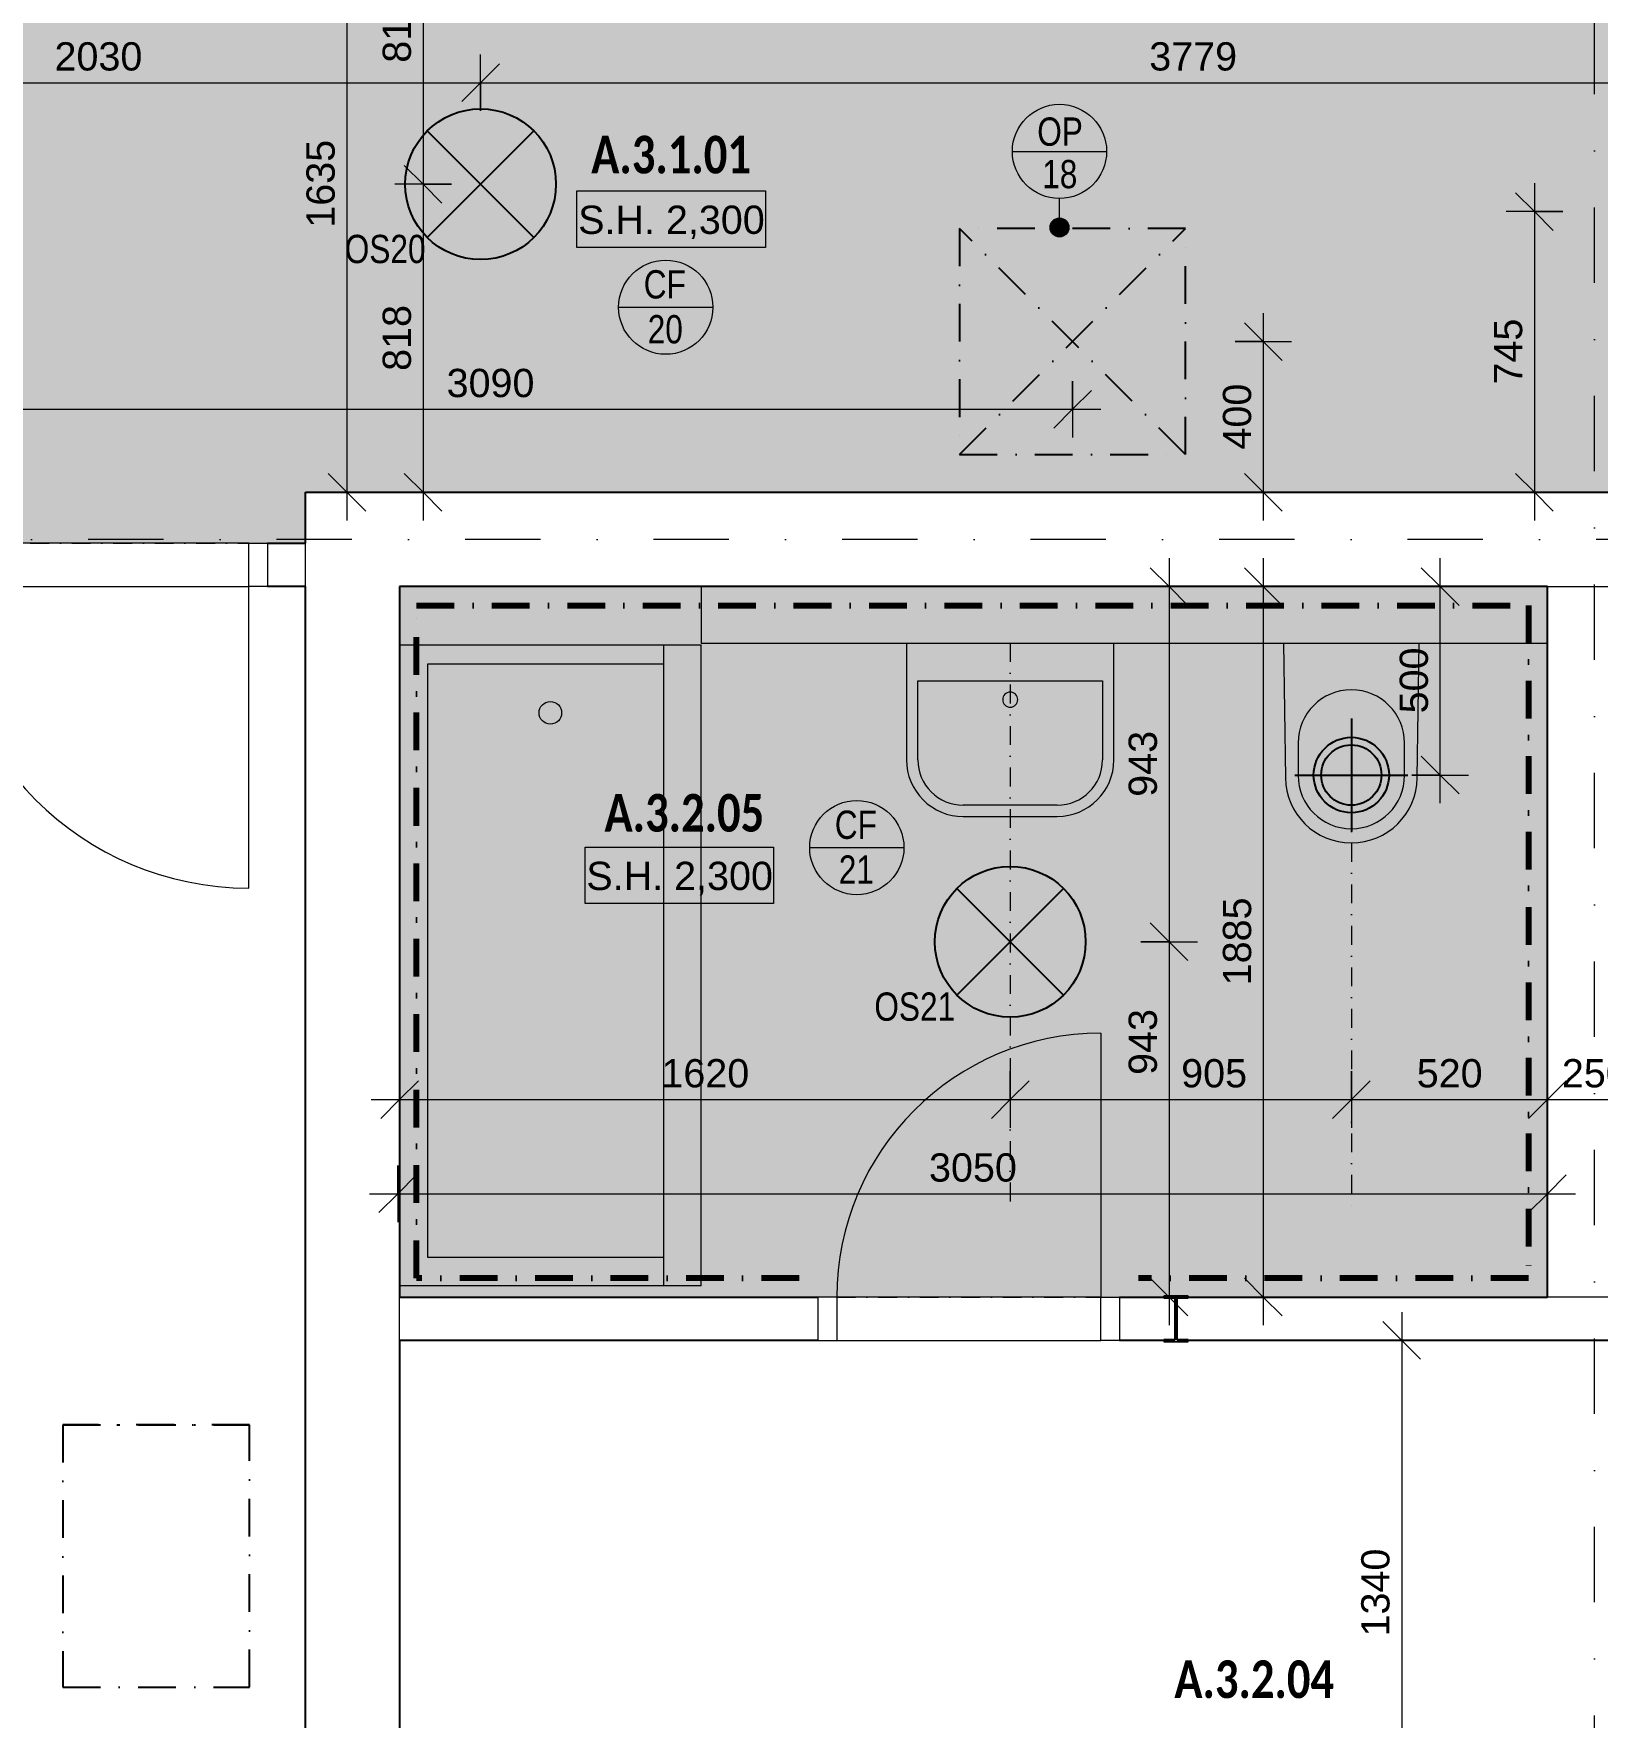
# Model space of a CAD drawing. Header units: millimetres. Extents: x -2236 to 45464, y -3604 to 14792.
# Drawn here: x 3959 to 8108, y 3725 to 8192 of the extents above; entities that cross this region are included whole.
import ezdxf

# ---------------------------------------------------------------- set-up
doc = ezdxf.new("R2010")
doc.units = ezdxf.units.MM
for name, pattern in [('ABMV_DashDot_2_2mm-S0_6mm', [110, 50, -30, 0, -30]), ('HA_DashDot_10mm-S3mm', [500, 200, -150, 0, -150]), ('HA_DashDot_2_2mm-S0_6mm', [110, 50, -30, 0, -30]), ('HA_DashDot_4mm-S1mm', [200, 100, -50, 0, -50])]:
    doc.linetypes.add(name, pattern=pattern)
for name, color, linetype, lineweight in [('-UNDERLAY_A-GENM-____-OTLN', 9, 'Continuous', 9), ('-UNDERLAY_I-WALL-____-OTLN', 9, 'Continuous', 9), ('-UNDERLAY_P-SANR-FIXT-OTLN', 9, 'Continuous', 9), ('A-____-____-DIMS', 9, 'Continuous', 5), ('A-____-____-DIMS-50', 9, 'Continuous', 5), ('A-AREA-____-IDEN', 9, 'Continuous', 9), ('A-CLNG-____-IDEN', 9, 'Continuous', 9), ('A-CLNG-____-PATT', 9, 'Continuous', 9), ('A-DETL-____-OTLN', 9, 'Continuous', 25), ('A-DOOR-____-MCUT', 9, 'HA_DashDot_2_2mm-S0_6mm', 9), ('A-DOOR-____-OTLN', 9, 'Continuous', 9), ('A-DOOR-FRAM-OTLN', 9, 'Continuous', 9), ('A-FLOR-____-OVHD', 9, 'HA_DashDot_4mm-S1mm', 25), ('A-GENM-____-IDEN', 9, 'Continuous', 9), ('A-GENM-____-OTLN', 9, 'Continuous', 9), ('A-WALL-____-MCUT', 9, 'Continuous', 9), ('E-LITE-EQPM-IDEN', 9, 'Continuous', 9), ('E-LITE-EQPM-OTLN', 9, 'Continuous', 9), ('G-____-____-DIMS', 9, 'Continuous', 5), ('I-WALL-____-MCUT', 9, 'Continuous', 25), ('M-HVAC-CDFF-OTLN', 9, 'Continuous', 9), ('S-COLS-____-MCUT', 9, 'Continuous', 25), ('S-COLS-____-OTLN', 9, 'Continuous', 9), ('S-GRID-____-OTLN', 9, 'Continuous', 5)]:
    doc.layers.add(name, color=color, linetype=linetype, lineweight=lineweight)
doc.styles.add('Arial_1', font='arial.ttf', dxfattribs={"height": 75})
doc.styles.add('Arial_2', font='arial.ttf', dxfattribs={"width": 0.8, "height": 75})
doc.styles.add('Calibri_B', font='calibrib.ttf', dxfattribs={"width": 0.8, "height": 100})
doc.dimstyles.new('Inner_Dimensions', dxfattribs={"dimscale": 304.8, "dimtxt": 76.519455, "dimasz": 0.328084, "dimexe": 0.246063, "dimexo": 0.0625, "dimgap": 0.032808, "dimtad": 1, "dimdec": 0, "dimzin": 0, "dimdsep": 46, "dimtxsty": 'Arial_1', "dimblk1": 'OBLIQUE', "dimblk2": 'OBLIQUE', "dimsah": 1, "dimcen": 0.09, "dimdle": 0.246063, "dimazin": 0, "dimtfac": 1, "dimtdec": 4, "dimtix": 1, "dimtmove": 2, "dimatfit": 3, "dimfxl": 0.246063, "dimfxlon": 1, "dimtvp": 1, "dimtolj": 1, "dimtzin": 0, "dimlwd": 9, "dimlwe": 9, "dimarcsym": 2})
doc.dimstyles.new('Inner_Dimensions_1', dxfattribs={"dimscale": 304.8, "dimtxt": 76.519455, "dimasz": 0.328084, "dimexe": 0.246063, "dimexo": 0.0625, "dimgap": 0.032808, "dimtad": 1, "dimdec": 0, "dimzin": 0, "dimdsep": 46, "dimtxsty": 'Arial_1', "dimblk1": 'OBLIQUE', "dimblk2": 'OBLIQUE', "dimsah": 1, "dimcen": 0.09, "dimdle": 0.246063, "dimazin": 0, "dimtfac": 1, "dimtdec": 4, "dimtix": 1, "dimtmove": 0, "dimatfit": 3, "dimfxl": 0.246063, "dimfxlon": 1, "dimtvp": 1, "dimtolj": 1, "dimtzin": 0, "dimlwd": 9, "dimlwe": 9, "dimarcsym": 2})

# ---------------------------------------------------------------- blocks, each defined once
blk = doc.blocks.new('ABMV_Toilet_WallHung - Default-1481197-DSP_3NP-A')
at = {"layer": '-UNDERLAY_A-GENM-____-OTLN'}
for p, q in [((-50, 432.3), (-54.6, 75)), ((-16.3, 426.2), (-16.3, 340.3)), ((266.3, 340.3), (266.3, 426.2)), ((304.6, 75), (300, 432.3))]:
    blk.add_line(p, q, dxfattribs=at)
for centre, radius, start, end in [((125, 430.1), 175, 0.7323, 179.2677), ((125, 426.2), 141.3, 0, 180), ((125, 340.3), 141.3, 180, 360)]:
    blk.add_arc(centre, radius, start, end, dxfattribs=at)
blk = doc.blocks.new('ABMV_WashBasin_Generic - 550x460-1482368-DSP_3NP-A')
at = {"layer": '-UNDERLAY_P-SANR-FIXT-OTLN', "color": 254}
for p, q in [((250, 535), (0, 535)), ((0, 505), (250, 505)), ((-150, 385), (-150, 75)), ((-120, 175), (-120, 385)), ((370, 385), (370, 175)), ((400, 75), (400, 385)), ((370, 175), (-120, 175))]:
    blk.add_line(p, q, dxfattribs=at)
for centre, radius, start, end in [((0, 385), 150, 90, 180), ((0, 385), 120, 90, 180), ((250, 385), 150, 360, 90), ((250, 385), 120, 360, 90), ((125, 225), 20, 90, 270), ((125, 225), 20, 270, 90)]:
    blk.add_arc(centre, radius, start, end, dxfattribs=at)
blk = doc.blocks.new('ABMV_Bathtub_Generic - 800x1700-V1-DSP_3NP-A')
at = {"layer": '-UNDERLAY_P-SANR-FIXT-OTLN', "color": 254}
for p, q in [((100, 1700), (800, 1700)), ((100, 1700), (800, 1700)), ((800, 1700), (800, 0)), ((800, 1700), (800, 0)), ((100, 1625), (725, 1625)), ((100, 1625), (725, 1625)), ((725, 1625), (725, 50)), ((725, 1625), (725, 50)), ((725, 50), (100, 50)), ((725, 50), (100, 50)), ((800, 0), (100, 0)), ((800, 0), (100, 0))]:
    blk.add_line(p, q, dxfattribs=at)
blk.add_circle((400, 180), 30, dxfattribs=at)
blk = doc.blocks.new('HA_DR_Single_Swing_Solid - In_BJ_800x2100-2215795-DSP_3NP-A')
at = {"layer": 'A-DOOR-____-MCUT'}
for p, q in [((-400, 57.5), (400, 57.5)), ((-400, -57.5), (400, -57.5))]:
    blk.add_line(p, q, dxfattribs=at)
at = {"layer": 'A-DOOR-____-OTLN', "lineweight": 5}
blk.add_line((400, -857.5), (400, -57.5), dxfattribs=at)
blk.add_arc((400, -57.5), 800, 180, 270, dxfattribs=at)
at = {"layer": 'A-DOOR-FRAM-OTLN'}
for p, q in [((-400, 57.5), (-450, 57.5)), ((-450, 57.5), (-450, -57.5)), ((400, 57.5), (-400, 57.5)), ((-400, 57.5), (-400, -57.5)), ((400, -57.5), (400, 57.5)), ((400, 57.5), (450, 57.5)), ((450, 57.5), (450, -57.5)), ((-450, -57.5), (-400, -57.5)), ((-400, -57.5), (400, -57.5)), ((450, -57.5), (400, -57.5))]:
    blk.add_line(p, q, dxfattribs=at)
blk = doc.blocks.new('HA_DR_Single_Swing_Solid - In_BJ_700x2100-2215784-DSP_3NP-A')
at = {"layer": 'A-DOOR-____-MCUT'}
for p, q in [((-350, 57.5), (350, 57.5)), ((-350, -57.5), (350, -57.5))]:
    blk.add_line(p, q, dxfattribs=at)
at = {"layer": 'A-DOOR-____-OTLN', "lineweight": 5}
blk.add_line((350, 757.5), (350, 57.5), dxfattribs=at)
blk.add_arc((350, 57.5), 700, 90, 180, dxfattribs=at)
at = {"layer": 'A-DOOR-FRAM-OTLN'}
for p, q in [((-400, 57.5), (-400, -57.5)), ((-350, 57.5), (-400, 57.5)), ((-350, 57.5), (-350, -57.5)), ((350, 57.5), (-350, 57.5)), ((350, -57.5), (350, 57.5)), ((350, 57.5), (400, 57.5)), ((400, 57.5), (400, -57.5)), ((-400, -57.5), (-350, -57.5)), ((-350, -57.5), (350, -57.5)), ((400, -57.5), (350, -57.5))]:
    blk.add_line(p, q, dxfattribs=at)
blk = doc.blocks.new('HA_LF_GenericSymbol - OS20_chodby-2043339-DSP_3NP-A')
at = {"layer": 'E-LITE-EQPM-OTLN', "color": 11, "lineweight": 25}
for p, q in [((141.4, 141.4), (-141.4, -141.4)), ((-141.4, 141.4), (141.4, -141.4))]:
    blk.add_line(p, q, dxfattribs=at)
blk.add_circle((0, 0), 200, dxfattribs=at)
blk = doc.blocks.new('HA_LF_GenericSymbol - OS21_KOUPELNY-2042398-DSP_3NP-A')
at = {"layer": 'E-LITE-EQPM-OTLN', "color": 11, "lineweight": 25}
for p, q in [((141.4, 141.4), (-141.4, -141.4)), ((-141.4, 141.4), (141.4, -141.4))]:
    blk.add_line(p, q, dxfattribs=at)
blk.add_circle((0, 0), 200, dxfattribs=at)
blk = doc.blocks.new('HA_GM_Tiling_LineBased - Generic Tiles-2227317-DSP_3NP-A')
at = {"layer": 'A-GENM-____-OTLN', "linetype": 'HA_DashDot_4mm-S1mm', "lineweight": 80}
blk.add_line((50, -50), (1065, -50), dxfattribs=at)
blk = doc.blocks.new('HA_GM_Tiling_LineBased - Generic Tiles-2156531-DSP_3NP-A')
at = {"layer": 'A-GENM-____-OTLN', "linetype": 'HA_DashDot_4mm-S1mm', "lineweight": 80}
blk.add_line((50, -50), (1835, -50), dxfattribs=at)
blk = doc.blocks.new('HA_GM_Tiling_LineBased - Generic Tiles-2227318-DSP_3NP-A')
at = {"layer": 'A-GENM-____-OTLN', "linetype": 'HA_DashDot_4mm-S1mm', "lineweight": 80}
blk.add_line((50, -50), (3000, -50), dxfattribs=at)
blk = doc.blocks.new('HA_GM_Tiling_LineBased - Generic Tiles-2156533-DSP_3NP-A')
at = {"layer": 'A-GENM-____-OTLN', "linetype": 'HA_DashDot_4mm-S1mm', "lineweight": 80}
blk.add_line((50, -50), (1085, -50), dxfattribs=at)
blk = doc.blocks.new('HA_sCO_I_Parallel - IPE 120-2148389-DSP_3NP-A')
at = {"layer": 'S-COLS-____-MCUT'}
for p, q in [((32, 60), (-32, 60)), ((-32, 60), (-32, 55.6)), ((-32, 55.6), (-3.15, 55.6)), ((-3.15, 55.6), (-3.15, -55.6)), ((3.15, 55.6), (32, 55.6)), ((3.15, -55.6), (3.15, 55.6)), ((32, 55.6), (32, 60)), ((-32, -55.6), (-32, -60)), ((-3.15, -55.6), (-32, -55.6)), ((-32, -60), (32, -60)), ((32, -55.6), (3.15, -55.6)), ((32, -60), (32, -55.6))]:
    blk.add_line(p, q, dxfattribs=at)
blk = doc.blocks.new('HA_VZT_GenericSymbol - Default-2029965-DSP_3NP-A')
at = {"layer": 'M-HVAC-CDFF-OTLN', "color": 92, "lineweight": 25}
for p, q in [((0, 150), (0, -150)), ((-150, 0), (150, 0))]:
    blk.add_line(p, q, dxfattribs=at)
for radius in [100, 80]:
    blk.add_circle((0, 0), radius, dxfattribs=at)
blk = doc.blocks.new('DIMBLOCK6-DSP_3NP-A')
at = {"layer": 'A-____-____-DIMS-50', "lineweight": 9}
for p, q in [((4930, 5438.9), (4930, 5288.9)), ((4930, 5363.9), (4930, 5438.9)), ((4930, 5363.9), (4980, 5413.9)), ((6550, 5438.9), (6550, 5288.9)), ((6550, 5363.9), (6550, 5438.9)), ((6550, 5363.9), (6600, 5413.9)), ((4855, 5363.9), (6550, 5363.9)), ((4930, 5363.9), (4880, 5313.9)), ((6550, 5363.9), (6500, 5313.9))]:
    blk.add_line(p, q, dxfattribs=at)
at = {"layer": 'A-____-____-DIMS-50', "color": 0, "lineweight": 9, "insert": (5624.6, 5471.3), "char_height": 75, "width": 276.883, "attachment_point": 1, "line_spacing_factor": 0.941778, "style": 'Arial_1'}
blk.add_mtext('1620', dxfattribs=at)
blk = doc.blocks.new('_Oblique')
at = {"color": 0, "linetype": 'ByBlock', "lineweight": -2}
blk.add_line((-0.5, -0.5), (0.5, 0.5), dxfattribs=at)
blk = doc.blocks.new('DIMBLOCK7-DSP_3NP-A')
at = {"layer": 'A-____-____-DIMS-50', "lineweight": 9}
for p, q in [((6550, 5438.9), (6550, 5288.9)), ((6550, 5363.9), (6550, 5438.9)), ((6550, 5363.9), (6600, 5413.9)), ((7455, 5438.9), (7455, 5288.9)), ((7455, 5363.9), (7455, 5438.9)), ((7455, 5363.9), (7505, 5413.9)), ((6550, 5363.9), (6500, 5313.9)), ((6550, 5363.9), (7455, 5363.9)), ((7455, 5363.9), (7405, 5313.9))]:
    blk.add_line(p, q, dxfattribs=at)
at = {"layer": 'A-____-____-DIMS-50', "color": 0, "lineweight": 9, "insert": (7003.6, 5471.3), "char_height": 75, "width": 207.662, "attachment_point": 1, "line_spacing_factor": 0.941778, "style": 'Arial_1'}
blk.add_mtext('905', dxfattribs=at)
blk = doc.blocks.new('DIMBLOCK8-DSP_3NP-A')
at = {"layer": 'A-____-____-DIMS-50', "lineweight": 9}
for p, q in [((7455, 5438.9), (7455, 5288.9)), ((7455, 5363.9), (7455, 5438.9)), ((7455, 5363.9), (7505, 5413.9)), ((7975, 5438.9), (7975, 5288.9)), ((7975, 5363.9), (7975, 5438.9)), ((7975, 5363.9), (8025, 5413.9)), ((7455, 5363.9), (7405, 5313.9)), ((7455, 5363.9), (7975, 5363.9)), ((7975, 5363.9), (7925, 5313.9))]:
    blk.add_line(p, q, dxfattribs=at)
at = {"layer": 'A-____-____-DIMS-50', "color": 0, "lineweight": 9, "insert": (7628.5, 5471.3), "char_height": 75, "width": 207.662, "attachment_point": 1, "line_spacing_factor": 0.941778, "style": 'Arial_1'}
blk.add_mtext('520', dxfattribs=at)
blk = doc.blocks.new('DIMBLOCK9-DSP_3NP-A')
at = {"layer": 'A-____-____-DIMS-50', "lineweight": 9}
for p, q in [((7975, 5438.9), (7975, 5288.9)), ((7975, 5363.9), (7975, 5438.9)), ((7975, 5363.9), (8025, 5413.9)), ((8225, 5438.9), (8225, 5288.9)), ((8225, 5363.9), (8225, 5438.9)), ((8225, 5363.9), (8275, 5413.9)), ((7975, 5363.9), (7925, 5313.9)), ((7975, 5363.9), (8225, 5363.9)), ((8225, 5363.9), (8175, 5313.9))]:
    blk.add_line(p, q, dxfattribs=at)
at = {"layer": 'A-____-____-DIMS-50', "color": 0, "lineweight": 9, "insert": (8013.5, 5471.3), "char_height": 75, "width": 207.662, "attachment_point": 1, "line_spacing_factor": 0.941778, "style": 'Arial_1'}
blk.add_mtext('250', dxfattribs=at)
blk = doc.blocks.new('DIMBLOCK16-DSP_3NP-A')
at = {"layer": 'A-____-____-DIMS-50', "lineweight": 9}
for p, q in [((6971.5, 6800), (6971.5, 5782.5)), ((6971.5, 6725), (6921.5, 6775)), ((7046.5, 6725), (6896.5, 6725)), ((6971.5, 6725), (7021.5, 6675)), ((6971.5, 6725), (7046.5, 6725)), ((6971.5, 5782.5), (6921.5, 5832.5)), ((6896.5, 5782.5), (7046.5, 5782.5)), ((6971.5, 5782.5), (6896.5, 5782.5)), ((6971.5, 5782.5), (7021.5, 5732.5))]:
    blk.add_line(p, q, dxfattribs=at)
at = {"layer": 'A-____-____-DIMS-50', "color": 0, "lineweight": 9, "insert": (6864.2, 6167.2), "char_height": 75, "width": 207.662, "attachment_point": 1, "rotation": 90, "line_spacing_factor": 0.941778, "style": 'Arial_1'}
blk.add_mtext('943', dxfattribs=at)
blk = doc.blocks.new('DIMBLOCK17-DSP_3NP-A')
at = {"layer": 'A-____-____-DIMS-50', "lineweight": 9}
for p, q in [((6971.5, 5782.5), (6921.5, 5832.5)), ((6896.5, 5782.5), (7046.5, 5782.5)), ((6971.5, 5782.5), (6896.5, 5782.5)), ((6971.5, 5782.5), (6971.5, 4765)), ((6971.5, 5782.5), (7021.5, 5732.5)), ((6971.5, 4840), (6921.5, 4890)), ((7046.5, 4840), (6896.5, 4840)), ((6971.5, 4840), (7021.5, 4790)), ((6971.5, 4840), (7046.5, 4840))]:
    blk.add_line(p, q, dxfattribs=at)
at = {"layer": 'A-____-____-DIMS-50', "color": 0, "lineweight": 9, "insert": (6864.2, 5429.3), "char_height": 75, "width": 207.662, "attachment_point": 1, "rotation": 90, "line_spacing_factor": 0.941778, "style": 'Arial_1'}
blk.add_mtext('943', dxfattribs=at)
blk = doc.blocks.new('HA_Tag_Ceiling - Group _ Type Mark-1591810-DSP_3NP-A')
at = {"layer": 'A-CLNG-____-IDEN'}
blk.add_line((-2.5, 0), (2.5, 0), dxfattribs=at)
blk.add_circle((0, 0), 2.5, dxfattribs=at)
blk = doc.blocks.new('DIMBLOCK43-DSP_3NP-A')
at = {"layer": 'A-____-____-DIMS-50', "lineweight": 9}
for p, q in [((3115, 8136.7), (3115, 7986.7)), ((3115, 8061.7), (3115, 8136.7)), ((5145, 7986.7), (5145, 8136.7)), ((3115, 8061.7), (3165, 8111.7)), ((5145, 8061.7), (5195, 8111.7)), ((3040, 8061.7), (5145, 8061.7)), ((3115, 8061.7), (3065, 8011.7)), ((5145, 8061.7), (5095, 8011.7)), ((5145, 8061.7), (5145, 7986.7))]:
    blk.add_line(p, q, dxfattribs=at)
at = {"layer": 'A-____-____-DIMS-50', "color": 0, "lineweight": 9, "insert": (4014.6, 8169.1), "char_height": 75, "width": 276.883, "attachment_point": 1, "line_spacing_factor": 0.941778, "style": 'Arial_1'}
blk.add_mtext('2030', dxfattribs=at)
blk = doc.blocks.new('DIMBLOCK44-DSP_3NP-A')
at = {"layer": 'A-____-____-DIMS-50', "lineweight": 9}
for p, q in [((5145, 7986.7), (5145, 8136.7)), ((8923.6, 7986.7), (8923.6, 8136.7)), ((5145, 8061.7), (5195, 8111.7)), ((8923.6, 8061.7), (8973.6, 8111.7)), ((5145, 8061.7), (5095, 8011.7)), ((5145, 8061.7), (8923.6, 8061.7)), ((5145, 8061.7), (5145, 7986.7)), ((8923.6, 8061.7), (8873.6, 8011.7)), ((8923.6, 8061.7), (8923.6, 7986.7))]:
    blk.add_line(p, q, dxfattribs=at)
at = {"layer": 'A-____-____-DIMS-50', "color": 0, "lineweight": 9, "insert": (6918.9, 8169.1), "char_height": 75, "width": 276.883, "attachment_point": 1, "line_spacing_factor": 0.941778, "style": 'Arial_1'}
blk.add_mtext('3779', dxfattribs=at)
blk = doc.blocks.new('DIMBLOCK76-DSP_3NP-A')
at = {"layer": 'A-____-____-DIMS-50', "lineweight": 9}
for p, q in [((7588.6, 4800), (7588.6, 3385)), ((7588.6, 4725), (7538.6, 4775)), ((7663.6, 4725), (7513.6, 4725)), ((7588.6, 4725), (7638.6, 4675)), ((7588.6, 4725), (7663.6, 4725)), ((7588.6, 3385), (7538.6, 3435)), ((7513.6, 3385), (7663.6, 3385)), ((7588.6, 3385), (7513.6, 3385)), ((7588.6, 3385), (7638.6, 3335))]:
    blk.add_line(p, q, dxfattribs=at)
at = {"layer": 'A-____-____-DIMS-50', "color": 0, "lineweight": 9, "insert": (7481.2, 3939.6), "char_height": 75, "width": 276.883, "attachment_point": 1, "rotation": 90, "line_spacing_factor": 0.941778, "style": 'Arial_1'}
blk.add_mtext('1340', dxfattribs=at)
blk = doc.blocks.new('Spot Elevations - Generic-448778-DSP_3NP-A')
at = {"layer": 'G-____-____-DIMS', "lineweight": 9}
for p, q in [((-5, 0), (-5, 3)), ((-5, 3), (5, 3)), ((5, 3), (5, 0)), ((5, 0), (-5, 0))]:
    blk.add_line(p, q, dxfattribs=at)
blk = doc.blocks.new('DIMBLOCK84-DSP_3NP-A')
at = {"layer": 'A-____-____-DIMS-50', "lineweight": 9}
for p, q in [((7940.7, 7795), (7940.7, 6900)), ((7940.7, 7720), (7890.7, 7770)), ((8015.7, 7720), (7865.7, 7720)), ((7940.7, 7720), (7990.7, 7670)), ((7940.7, 7720), (8015.7, 7720)), ((7940.7, 6975), (7890.7, 7025)), ((8015.7, 6975), (7865.7, 6975)), ((7940.7, 6975), (7990.7, 6925)), ((7940.7, 6975), (8015.7, 6975))]:
    blk.add_line(p, q, dxfattribs=at)
at = {"layer": 'A-____-____-DIMS-50', "color": 0, "lineweight": 9, "insert": (7833.3, 7261), "char_height": 75, "width": 207.662, "attachment_point": 1, "rotation": 90, "line_spacing_factor": 0.941778, "style": 'Arial_1'}
blk.add_mtext('745', dxfattribs=at)
blk = doc.blocks.new('DIMBLOCK100-DSP_3NP-A')
at = {"layer": 'A-____-____-DIMS-50', "lineweight": 9}
for p, q in [((7221.5, 7375), (7171.5, 7425)), ((7221.5, 7450), (7221.5, 6900)), ((7146.5, 7375), (7296.5, 7375)), ((7221.5, 7375), (7146.5, 7375)), ((7221.5, 7375), (7271.5, 7325)), ((7221.5, 6975), (7171.5, 7025)), ((7296.5, 6975), (7146.5, 6975)), ((7221.5, 6975), (7271.5, 6925)), ((7221.5, 6975), (7296.5, 6975))]:
    blk.add_line(p, q, dxfattribs=at)
at = {"layer": 'A-____-____-DIMS-50', "color": 0, "lineweight": 9, "insert": (7114.2, 7088.5), "char_height": 75, "width": 207.662, "attachment_point": 1, "rotation": 90, "line_spacing_factor": 0.941778, "style": 'Arial_1'}
blk.add_mtext('400', dxfattribs=at)
blk = doc.blocks.new('DIMBLOCK101-DSP_3NP-A')
at = {"layer": 'A-____-____-DIMS-50', "lineweight": 9}
for p, q in [((3625, 7270.2), (3625, 7120.2)), ((3625, 7195.2), (3625, 7270.2)), ((3625, 7195.2), (3675, 7245.2)), ((6715.4, 7270.2), (6715.4, 7120.2)), ((6715.4, 7195.2), (6715.4, 7270.2)), ((6715.4, 7195.2), (6765.4, 7245.2)), ((3550, 7195.2), (6790.4, 7195.2)), ((3625, 7195.2), (3575, 7145.2)), ((6715.4, 7195.2), (6665.4, 7145.2))]:
    blk.add_line(p, q, dxfattribs=at)
at = {"layer": 'A-____-____-DIMS-50', "color": 0, "lineweight": 9, "insert": (5054.8, 7302.6), "char_height": 75, "width": 276.883, "attachment_point": 1, "line_spacing_factor": 0.941778, "style": 'Arial_1'}
blk.add_mtext('3090', dxfattribs=at)
blk = doc.blocks.new('HA_TAG_GM_Products - Generic-588599-DSP_3NP-A')
at = {"layer": 'A-GENM-____-IDEN'}
blk.add_line((-2.5, 0), (2.5, 0), dxfattribs=at)
blk.add_circle((0, 0), 2.5, dxfattribs=at)
blk = doc.blocks.new('DIMBLOCK107-DSP_3NP-A')
at = {"layer": 'A-____-____-DIMS-50', "lineweight": 9}
for p, q in [((4992.5, 8685), (4992.5, 7792.5)), ((4992.5, 8610), (4942.5, 8660)), ((5067.5, 8610), (4917.5, 8610)), ((4992.5, 8610), (5042.5, 8560)), ((4992.5, 8610), (5067.5, 8610)), ((4992.5, 7792.5), (4942.5, 7842.5)), ((5067.5, 7792.5), (4917.5, 7792.5)), ((4992.5, 7792.5), (5042.5, 7742.5)), ((4992.5, 7792.5), (5067.5, 7792.5))]:
    blk.add_line(p, q, dxfattribs=at)
at = {"layer": 'A-____-____-DIMS-50', "color": 0, "lineweight": 9, "insert": (4885.1, 8114.7), "char_height": 75, "width": 207.662, "attachment_point": 1, "rotation": 90, "line_spacing_factor": 0.941778, "style": 'Arial_1'}
blk.add_mtext('818', dxfattribs=at)
blk = doc.blocks.new('DIMBLOCK108-DSP_3NP-A')
at = {"layer": 'A-____-____-DIMS-50', "lineweight": 9}
for p, q in [((4992.5, 7792.5), (4942.5, 7842.5)), ((5067.5, 7792.5), (4917.5, 7792.5)), ((4992.5, 7792.5), (4992.5, 6900)), ((4992.5, 7792.5), (5042.5, 7742.5)), ((4992.5, 7792.5), (5067.5, 7792.5)), ((4992.5, 6975), (4942.5, 7025)), ((5067.5, 6975), (4917.5, 6975)), ((4992.5, 6975), (5042.5, 6925)), ((4992.5, 6975), (5067.5, 6975))]:
    blk.add_line(p, q, dxfattribs=at)
at = {"layer": 'A-____-____-DIMS-50', "color": 0, "lineweight": 9, "insert": (4885.1, 7297.2), "char_height": 75, "width": 207.662, "attachment_point": 1, "rotation": 90, "line_spacing_factor": 0.941778, "style": 'Arial_1'}
blk.add_mtext('818', dxfattribs=at)
blk = doc.blocks.new('DIMBLOCK109-DSP_3NP-A')
at = {"layer": 'A-____-____-DIMS-50', "lineweight": 9}
for p, q in [((7690.7, 6150), (7690.7, 6800)), ((7690.7, 6725), (7640.7, 6775)), ((7615.7, 6725), (7765.7, 6725)), ((7690.7, 6725), (7615.7, 6725)), ((7690.7, 6725), (7740.7, 6675)), ((7690.7, 6225), (7640.7, 6275)), ((7615.7, 6225), (7765.7, 6225)), ((7690.7, 6225), (7615.7, 6225)), ((7690.7, 6225), (7740.7, 6175))]:
    blk.add_line(p, q, dxfattribs=at)
at = {"layer": 'A-____-____-DIMS-50', "color": 0, "lineweight": 9, "insert": (7583.3, 6388.5), "char_height": 75, "width": 207.662, "attachment_point": 1, "rotation": 90, "line_spacing_factor": 0.941778, "style": 'Arial_1'}
blk.add_mtext('500', dxfattribs=at)
blk = doc.blocks.new('DIMBLOCK130-DSP_3NP-A')
at = {"layer": 'A-____-____-DIMS-50', "lineweight": 9}
for p, q in [((4790.3, 8685), (4790.3, 6900)), ((4790.3, 8610), (4740.3, 8660)), ((4865.3, 8610), (4715.3, 8610)), ((4790.3, 8610), (4840.3, 8560)), ((4790.3, 8610), (4865.3, 8610)), ((4790.3, 6975), (4740.3, 7025)), ((4865.3, 6975), (4715.3, 6975)), ((4790.3, 6975), (4840.3, 6925)), ((4790.3, 6975), (4865.3, 6975))]:
    blk.add_line(p, q, dxfattribs=at)
at = {"layer": 'A-____-____-DIMS-50', "color": 0, "lineweight": 9, "insert": (4682.9, 7677.1), "char_height": 75, "width": 276.883, "attachment_point": 1, "rotation": 90, "line_spacing_factor": 0.941778, "style": 'Arial_1'}
blk.add_mtext('1635', dxfattribs=at)
blk = doc.blocks.new('DIMBLOCK143-DSP_3NP-A')
at = {"layer": 'A-____-____-DIMS-50', "lineweight": 9}
for p, q in [((4925, 5188.9), (4925, 5038.9)), ((4925, 5113.9), (4925, 5188.9)), ((7975, 5188.9), (7975, 5038.9)), ((7975, 5113.9), (7975, 5188.9)), ((4925, 5113.9), (4975, 5163.9)), ((7975, 5113.9), (8025, 5163.9)), ((4850, 5113.9), (8050, 5113.9)), ((4925, 5113.9), (4875, 5063.9)), ((7975, 5113.9), (7925, 5063.9))]:
    blk.add_line(p, q, dxfattribs=at)
at = {"layer": 'A-____-____-DIMS-50', "color": 0, "lineweight": 9, "insert": (6334.6, 5221.3), "char_height": 75, "width": 276.883, "attachment_point": 1, "line_spacing_factor": 0.941778, "style": 'Arial_1'}
blk.add_mtext('3050', dxfattribs=at)
blk = doc.blocks.new('DIMBLOCK144-DSP_3NP-A')
at = {"layer": 'A-____-____-DIMS-50', "lineweight": 9}
for p, q in [((7221.5, 6800), (7221.5, 4765)), ((7221.5, 6725), (7171.5, 6775)), ((7296.5, 6725), (7146.5, 6725)), ((7221.5, 6725), (7271.5, 6675)), ((7221.5, 6725), (7296.5, 6725)), ((7221.5, 4840), (7171.5, 4890)), ((7296.5, 4840), (7146.5, 4840)), ((7221.5, 4840), (7271.5, 4790)), ((7221.5, 4840), (7296.5, 4840))]:
    blk.add_line(p, q, dxfattribs=at)
at = {"layer": 'A-____-____-DIMS-50', "color": 0, "lineweight": 9, "insert": (7114.2, 5667.1), "char_height": 75, "width": 276.883, "attachment_point": 1, "rotation": 90, "line_spacing_factor": 0.941778, "style": 'Arial_1'}
blk.add_mtext('1885', dxfattribs=at)

msp = doc.modelspace()

# ---------------------------------------------------------------- hatches: boundary and pattern name
at = {"layer": 'A-CLNG-____-PATT', "lineweight": 5}
h = msp.add_hatch(color=256, dxfattribs=at)
h.paths.add_polyline_path([(4530, 6840), (4680, 6840), (4680, 6975), (10690.5, 6975), (10690.5, 8610), (7147, 8610), (7147, 8607.5), (7083, 8607.5), (7083, 8610), (3115, 8610), (3115, 7725), (3625, 7725), (3625, 6840), (3730, 6840)])
h.paths.add_polyline_path([(9600.5, 7772.5), (9595.3, 7773.2), (9590.5, 7775.2), (9586.3, 7778.4), (9583.1, 7782.5), (9581.1, 7787.3), (9580.5, 7792.5), (9581.1, 7797.7), (9583.1, 7802.5), (9586.3, 7806.6), (9590.5, 7809.8), (9595.3, 7811.8), (9600.5, 7812.5), (9605.6, 7811.8), (9610.5, 7809.8), (9614.6, 7806.6), (9617.8, 7802.5), (9619.8, 7797.7), (9620.5, 7792.5), (9619.8, 7787.3), (9617.8, 7782.5), (9614.6, 7778.4), (9610.5, 7775.2), (9605.6, 7773.2)])
msp.add_hatch(color=256, dxfattribs=at).paths.add_polyline_path([(5258.4, 4840), (6958, 4840), (6958, 4842.5), (7022, 4842.5), (7022, 4840), (7975, 4840), (7975, 6725), (4930, 6725), (4930, 4840)])
at = {"layer": 'A-GENM-____-IDEN'}
h = msp.add_hatch(color=256, dxfattribs=at)
edge = h.paths.add_edge_path()
edge.add_arc((6680.7, 7677.7), 25, 0, 360)

# ---------------------------------------------------------------- linework, layer by layer
at = {"layer": '-UNDERLAY_I-WALL-____-OTLN'}
for p, q in [((5730, 6725), (5730, 6575)), ((5630, 6570), (5630, 4870)), ((5630, 6570), (5730, 6570)), ((5730, 6575), (7975, 6575)), ((5730, 4870), (5730, 6570)), ((5730, 4870), (5630, 4870))]:
    msp.add_line(p, q, dxfattribs=at)
at = {"layer": 'A-DETL-____-OTLN', "linetype": 'ABMV_DashDot_2_2mm-S0_6mm', "lineweight": 5}
for p, q in [((6550, 6575), (6550, 5075)), ((7455, 6375), (7455, 5075))]:
    msp.add_line(p, q, dxfattribs=at)
at = {"layer": 'A-FLOR-____-OVHD'}
for p, q in [((7015.4, 7675), (6415.4, 7675)), ((6415.4, 7675), (6415.4, 7075)), ((7015.4, 7075), (6415.4, 7675)), ((6415.4, 7075), (7015.4, 7675)), ((7015.4, 7075), (7015.4, 7675)), ((6415.4, 7075), (7015.4, 7075)), ((4531.7, 4501.2), (4036.3, 4501.2)), ((4036.3, 4501.2), (4036.3, 3804.8)), ((4036.3, 4501.2), (4531.7, 4501.2)), ((4531.7, 3804.8), (4531.7, 4501.2)), ((4036.3, 3804.8), (4531.7, 3804.8))]:
    msp.add_line(p, q, dxfattribs=at)
at = {"layer": 'A-GENM-____-IDEN'}
msp.add_line((6680.7, 7677.7), (6680.7, 7754.4), dxfattribs=at)
msp.add_circle((6680.7, 7677.7), 25, dxfattribs=at)
at = {"layer": 'A-WALL-____-MCUT'}
for p, q in [((4680, 6725), (4680, 6840)), ((7975, 6725), (8225, 6725)), ((4930, 4725), (4930, 4840)), ((8325, 4840), (7975, 4840))]:
    msp.add_line(p, q, dxfattribs=at)
at = {"layer": 'I-WALL-____-MCUT'}
for p, q in [((4680, 6840), (4680, 6975)), ((4680, 6975), (10690.5, 6975)), ((4580, 6840), (4680, 6840)), ((4680, 6725), (4580, 6725)), ((4680, 2045), (4680, 6725)), ((7975, 6725), (4930, 6725)), ((4930, 6725), (4930, 4840)), ((7975, 4840), (7975, 6725)), ((4930, 4840), (6040, 4840)), ((6840, 4840), (6958, 4840)), ((7022, 4840), (7975, 4840)), ((4930, 4725), (4930, 2045)), ((6040, 4725), (4930, 4725)), ((6958, 4725), (6840, 4725)), ((8958, 4725), (7022, 4725))]:
    msp.add_line(p, q, dxfattribs=at)
at = {"layer": 'S-GRID-____-OTLN', "linetype": 'HA_DashDot_10mm-S3mm', "lineweight": 9}
for p, q in [((8100, -1971.1), (8100, 13159.9)), ((24807.7, 6850), (-547.2, 6850))]:
    msp.add_line(p, q, dxfattribs=at)

# ---------------------------------------------------------------- block references
at = {"layer": '-UNDERLAY_P-SANR-FIXT-OTLN', "color": 254, "rotation": 180}
for name, p in [('ABMV_Bathtub_Generic - 800x1700-V1-DSP_3NP-A', (5730, 6570)), ('ABMV_WashBasin_Generic - 550x460-1482368-DSP_3NP-A', (6675, 6650))]:
    msp.add_blockref(name, p, dxfattribs=at)
at = {"layer": '-UNDERLAY_P-SANR-FIXT-OTLN', "color": 253, "rotation": 180}
msp.add_blockref('ABMV_Toilet_WallHung - Default-1481197-DSP_3NP-A', (7580, 6650), dxfattribs=at)
at = {"layer": 'A-CLNG-____-IDEN', "xscale": 49.99999999999998, "yscale": 49.99999999999998, "zscale": 49.99999999999998}
for p in [(5636.2, 7466.1), (6143, 6032.5)]:
    msp.add_blockref('HA_Tag_Ceiling - Group _ Type Mark-1591810-DSP_3NP-A', p, dxfattribs=at)
at = {"layer": 'A-DOOR-____-OTLN'}
for name, p in [('HA_DR_Single_Swing_Solid - In_BJ_800x2100-2215795-DSP_3NP-A', (4130, 6782.5)), ('HA_DR_Single_Swing_Solid - In_BJ_700x2100-2215784-DSP_3NP-A', (6440, 4782.5))]:
    msp.add_blockref(name, p, dxfattribs=at)
at = {"layer": 'A-GENM-____-IDEN', "xscale": 49.99999999999998, "yscale": 49.99999999999998, "zscale": 49.99999999999998}
msp.add_blockref('HA_TAG_GM_Products - Generic-588599-DSP_3NP-A', (6680.7, 7879.4), dxfattribs=at)
at = {"layer": 'A-GENM-____-OTLN', "linetype": 'HA_DashDot_4mm-S1mm', "lineweight": 80}
for name, p, rotation in [('HA_GM_Tiling_LineBased - Generic Tiles-2156531-DSP_3NP-A', (4925, 4840), 89.99999999999991), ('HA_GM_Tiling_LineBased - Generic Tiles-2156531-DSP_3NP-A', (7975, 6725), 269.9999999999999), ('HA_GM_Tiling_LineBased - Generic Tiles-2227317-DSP_3NP-A', (6040, 4840), 180), ('HA_GM_Tiling_LineBased - Generic Tiles-2156533-DSP_3NP-A', (7975, 4840), 180)]:
    msp.add_blockref(name, p, dxfattribs=dict(at, rotation=rotation))
msp.add_blockref('HA_GM_Tiling_LineBased - Generic Tiles-2227318-DSP_3NP-A', (4925, 6725), dxfattribs=at)
at = {"layer": 'E-LITE-EQPM-OTLN', "color": 11, "lineweight": 25}
for name, p in [('HA_LF_GenericSymbol - OS20_chodby-2043339-DSP_3NP-A', (5145, 7792.5)), ('HA_LF_GenericSymbol - OS21_KOUPELNY-2042398-DSP_3NP-A', (6550, 5782.5))]:
    msp.add_blockref(name, p, dxfattribs=at)
at = {"layer": 'G-____-____-DIMS', "lineweight": 9, "xscale": 49.99999999999998, "yscale": 49.99999999999998, "zscale": 49.99999999999998}
for p in [(5650.5, 7624.7), (5672.2, 5884)]:
    msp.add_blockref('Spot Elevations - Generic-448778-DSP_3NP-A', p, dxfattribs=at)
at = {"layer": 'M-HVAC-CDFF-OTLN', "color": 92, "lineweight": 25}
msp.add_blockref('HA_VZT_GenericSymbol - Default-2029965-DSP_3NP-A', (7455, 6225), dxfattribs=at)
at = {"layer": 'S-COLS-____-OTLN', "rotation": 180}
msp.add_blockref('HA_sCO_I_Parallel - IPE 120-2148389-DSP_3NP-A', (6990, 4782.5), dxfattribs=at)

# ---------------------------------------------------------------- texts
at = {"layer": 'A-AREA-____-IDEN', "lineweight": 5, "char_height": 100, "width": 525.907, "attachment_point": 1, "style": 'Calibri_B'}
for s, insert in [('A.3.1.01', (5438.4, 7921)), ('A.3.2.05', (5473.6, 6174.7)), ('A.3.2.04', (6985.4, 3876.1))]:
    msp.add_mtext(s, dxfattribs=dict(at, insert=insert))
at = {"layer": 'A-CLNG-____-IDEN', "lineweight": 5, "char_height": 75, "attachment_point": 1, "style": 'Arial_2'}
for s, insert, width in [('CF', (5577.7, 7564.3), 137.89), ('20', (5588.3, 7445.2), 115.443), ('CF', (6084.6, 6130.6), 137.89), ('21', (6095.2, 6011.6), 115.443)]:
    msp.add_mtext(s, dxfattribs=dict(at, insert=insert, width=width))
at = {"layer": 'A-GENM-____-IDEN', "lineweight": 5, "char_height": 75, "attachment_point": 1, "style": 'Arial_2'}
for s, insert, width in [('OP', (6621.7, 7969.5), 147.51), ('18', (6634.9, 7856.8), 115.443)]:
    msp.add_mtext(s, dxfattribs=dict(at, insert=insert, width=width))
at = {"layer": 'E-LITE-EQPM-IDEN', "lineweight": 5, "char_height": 75, "width": 262.953, "attachment_point": 1, "style": 'Arial_2'}
for s, insert in [('OS20', (4784.6, 7658.1)), ('OS21', (6189.6, 5648.1))]:
    msp.add_mtext(s, dxfattribs=dict(at, insert=insert))
at = {"layer": 'G-____-____-DIMS', "lineweight": 9, "char_height": 75, "width": 592.246, "attachment_point": 1, "line_spacing_factor": 0.941778, "style": 'Arial_1'}
for insert in [(5403.8, 7735.6), (5425.5, 5994.9)]:
    msp.add_mtext('S.H. 2,300', dxfattribs=dict(at, insert=insert))

# ---------------------------------------------------------------- dimensions: what is measured, and where the dimension line sits
at = {"layer": 'A-____-____-DIMS', "lineweight": 9}
for base, p1, p2, override, picture, middle in [((4790.3, 6975), (4865.3, 8610), (4865.3, 6975), {"dimpost": '<>', "dimfxl": 1635}, 'DIMBLOCK130-DSP_3NP-A', (4741.9, 7792.5)), ((4992.4863123, 7792.5), (5067.4863123, 8610), (5067.4863123, 7792.5), {"dimpost": '<>', "dimfxl": 817.5}, 'DIMBLOCK107-DSP_3NP-A', (4944.193338, 8201.25)), ((4992.4863123, 6975), (5067.4863123, 7792.5), (5067.4863123, 6975), {"dimpost": '<>', "dimfxl": 817.5}, 'DIMBLOCK108-DSP_3NP-A', (4944.193338, 7383.75)), ((7940.7, 6975), (8015.7, 7720), (8015.7, 6975), {"dimpost": '<>', "dimfxl": 745}, 'DIMBLOCK84-DSP_3NP-A', (7892.6, 7347.5)), ((7221.5, 6975), (7146.5, 7375), (7296.5, 6975), {"dimpost": '<>', "dimfxl": 427.200187}, 'DIMBLOCK100-DSP_3NP-A', (7173.2, 7175)), ((6971.5397449, 5782.5), (7046.5397449, 6725), (6896.5397449, 5782.5), {"dimpost": '<>', "dimfxl": 954.361698}, 'DIMBLOCK16-DSP_3NP-A', (6923.2211908, 6253.75)), ((7221.5, 4840), (7296.5, 6725), (7296.5, 4840), {"dimpost": '<>', "dimfxl": 1885}, 'DIMBLOCK144-DSP_3NP-A', (7173.2, 5782.5)), ((7690.7, 6725), (7615.7, 6225), (7615.7, 6725), {"dimpost": '<>', "dimfxl": 500}, 'DIMBLOCK109-DSP_3NP-A', (7642.4, 6475)), ((7588.6, 3385), (7663.6, 4725), (7513.6, 3385), {"dimpost": '<>', "dimfxl": 1348.369386}, 'DIMBLOCK76-DSP_3NP-A', (7540.3, 4055))]:
    dim = msp.add_linear_dim(base=base, p1=p1, p2=p2, angle=90, dimstyle='Inner_Dimensions_1', override=override, dxfattribs=at)
    dim.commit()
    dim.dimension.update_dxf_attribs({"geometry": picture, "text_midpoint": middle})
for base, p1, p2, override, picture, middle in [((5145, 8061.7), (3115, 8136.7), (5145, 7986.7), {"dimpost": '<>', "dimfxl": 2035.534328}, 'DIMBLOCK43-DSP_3NP-A', (4130, 8110.1)), ((8923.6, 8061.7), (5145, 7986.7), (8923.6, 7986.7), {"dimpost": '<>', "dimfxl": 3778.613597}, 'DIMBLOCK44-DSP_3NP-A', (7034.3, 8110.1)), ((6715.4, 7195.2), (3625, 7270.2), (6715.4, 7270.2), {"dimpost": '<>', "dimfxl": 3090.381435}, 'DIMBLOCK101-DSP_3NP-A', (5170.2, 7243.5)), ((6550, 5363.9), (4930, 5438.9), (6550, 5438.9), {"dimpost": '<>', "dimfxl": 1620}, 'DIMBLOCK6-DSP_3NP-A', (5740, 5412.2)), ((7975, 5363.9), (7455, 5438.9), (7975, 5438.9), {"dimpost": '<>', "dimfxl": 520}, 'DIMBLOCK8-DSP_3NP-A', (7715, 5412.2)), ((8225, 5363.9), (7975, 5438.9), (8225, 5438.9), {"dimpost": '<>', "dimfxl": 250}, 'DIMBLOCK9-DSP_3NP-A', (8100, 5412.2)), ((7975, 5113.9), (4925, 5188.9), (7975, 5188.9), {"dimpost": '<>', "dimfxl": 3050}, 'DIMBLOCK143-DSP_3NP-A', (6450, 5162.2))]:
    dim = msp.add_linear_dim(base=base, p1=p1, p2=p2, dimstyle='Inner_Dimensions_1', override=override, dxfattribs=at)
    dim.commit()
    dim.dimension.update_dxf_attribs({"geometry": picture, "text_midpoint": middle})
dim = msp.add_linear_dim(base=(6971.5397449, 4840), p1=(6896.5397449, 5782.5), p2=(7046.5397449, 4840), angle=90, dimstyle='Inner_Dimensions', override={"dimpost": '<>', "dimfxl": 954.361698}, dxfattribs=at)
dim.commit()
dim.dimension.update_dxf_attribs({"geometry": 'DIMBLOCK17-DSP_3NP-A', "text_midpoint": (6914.1725196, 5533.1743395), "dimtype": 160, "text_rotation": 90})
dim = msp.add_linear_dim(base=(7455, 5363.9), p1=(6550, 5438.9), p2=(7455, 5438.9), dimstyle='Inner_Dimensions', override={"dimpost": '<>', "dimfxl": 905}, dxfattribs=at)
dim.commit()
dim.dimension.update_dxf_attribs({"geometry": 'DIMBLOCK7-DSP_3NP-A', "text_midpoint": (7107.4, 5421.3), "dimtype": 160})

doc.saveas('drawing.dxf')
